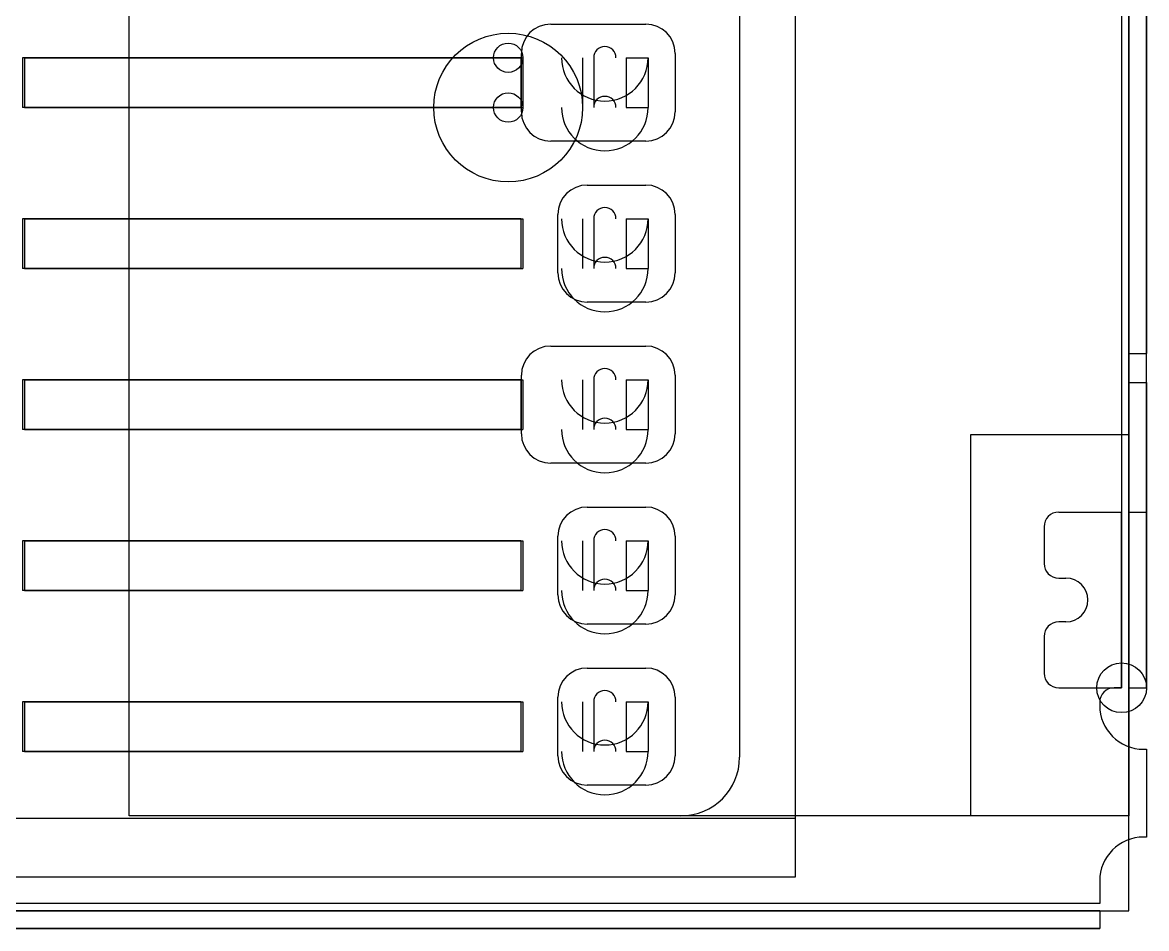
# Model space of a CAD drawing. Header units: millimetres. Extents: x -26.5 to 28.9, y -30 to 30.
# Drawn here: x -22.38 to -14.7, y 5.22 to 11.42 of the extents above; entities that cross this region are included whole.
import ezdxf

# ---------------------------------------------------------------- set-up
doc = ezdxf.new("R2010")
doc.units = ezdxf.units.MM
doc.layers.add('Feature', color=7, linetype='CONTINUOUS')

msp = doc.modelspace()

# ---------------------------------------------------------------- linework, layer by layer
at = {"layer": 'Feature'}
for p, q in [((-14.82, 5.345, -1.3), (-14.82, 17.055, -1.3)), ((-14.82, 5.345, -1.3), (-14.82, 17.055, -1.3)), ((-17.1, 15.835, -1.3), (-17.1, 5.575, -1.3)), ((-17.1, 15.835, -1.3), (-17.1, 5.575, -1.3)), ((-17.1, 15.535, -0.35), (-17.1, 5.98, -0.35)), ((-17.1, 15.535, -0.35), (-17.1, 5.98, -0.35)), ((-21.65, 5.995), (-21.65, 14.935)), ((-21.65, 5.995), (-21.65, 14.935)), ((-21.65, 5.995, -0.25), (-21.65, 14.935, -0.25)), ((-21.65, 5.995, -0.25), (-21.65, 14.935, -0.25)), ((-17.48, 14.575, -0.1), (-17.48, 6.395, -0.1)), ((-17.48, 14.575, -0.1), (-17.48, 6.395, -0.1)), ((-17.48, 14.575, -0.25), (-17.48, 6.395, -0.25)), ((-17.48, 14.575, -0.25), (-17.48, 6.395, -0.25)), ((-14.87, 14.04, -1.45), (-14.87, 6.87, -1.45)), ((-14.87, 14.04, -1.45), (-14.87, 6.87, -1.45)), ((-14.87, 14.04, -1.33), (-14.87, 6.87, -1.33)), ((-14.87, 14.04, -1.33), (-14.87, 6.87, -1.33)), ((-14.82, 6.87, -1.28), (-14.82, 14.04, -1.28)), ((-14.82, 6.87, -1.28), (-14.82, 14.04, -1.28)), ((-14.7, 6.87, -1.28), (-14.7, 14.04, -1.28)), ((-14.7, 6.87, -1.28), (-14.7, 14.04, -1.28)), ((-14.82, 12.37, -0.1), (-14.82, 8.6, -0.1)), ((-14.82, 12.37, -0.1), (-14.82, 8.6, -0.1)), ((-14.82, 11.755, -0.11), (-14.82, 9.155, -0.11)), ((-14.82, 11.755, -0.11), (-14.82, 9.155, -0.11)), ((-14.7, 11.755, -0.11), (-14.7, 9.155, -0.11)), ((-14.7, 11.755, -0.11), (-14.7, 9.155, -0.11)), ((-18.77, 11.405, -1.33), (-18.12, 11.405, -1.33)), ((-18.77, 11.405, -1.33), (-18.77, 11.405, -1.45)), ((-18.77, 11.405, -1.45), (-18.12, 11.405, -1.45)), ((-18.77, 11.405, -1.33), (-18.77, 11.405, -1.45)), ((-18.77, 11.405, -1.45), (-18.12, 11.405, -1.45)), ((-18.77, 11.405, -1.33), (-18.12, 11.405, -1.33)), ((-18.12, 11.405, -1.33), (-18.12, 11.405, -1.45)), ((-18.12, 11.405, -1.33), (-18.12, 11.405, -1.45)), ((-22.3779, 11.175, -0.38805), (-22.3779, 10.835, -0.38805)), ((-18.9732, 11.175, -0.68593), (-22.3779, 11.175, -0.38805)), ((-22.3779, 11.175, -0.38805), (-22.3779, 10.835, -0.38805)), ((-18.9732, 11.175, -0.68593), (-22.3779, 11.175, -0.38805)), ((-22.3648, 11.175, -0.23862), (-22.3648, 10.835, -0.23862)), ((-22.3648, 11.175, -0.23862), (-18.9601, 11.175, -0.5365)), ((-22.3648, 11.175, -0.23862), (-22.3648, 10.835, -0.23862)), ((-22.3648, 11.175, -0.23862), (-18.9601, 11.175, -0.5365)), ((-18.9732, 11.175, -0.68593), (-18.9732, 10.835, -0.68593)), ((-18.9732, 11.175, -0.68593), (-18.9732, 10.835, -0.68593)), ((-18.97, 11.205, -1.33), (-18.97, 11.205, -1.45)), ((-18.97, 10.805, -1.33), (-18.97, 11.205, -1.33)), ((-18.97, 10.805, -1.45), (-18.97, 11.205, -1.45)), ((-18.97, 11.205, -1.33), (-18.97, 11.205, -1.45)), ((-18.97, 10.805, -1.45), (-18.97, 11.205, -1.45)), ((-18.97, 10.805, -1.33), (-18.97, 11.205, -1.33)), ((-18.9601, 11.175, -0.5365), (-18.9601, 10.835, -0.5365)), ((-18.9601, 11.175, -0.5365), (-18.9601, 10.835, -0.5365)), ((-18.5524, 11.175, -0.82074), (-18.5524, 10.835, -0.82074)), ((-18.5524, 11.175, -0.82074), (-18.5524, 10.835, -0.82074)), ((-18.4762, 11.175, -0.69153), (-18.4762, 10.835, -0.69153)), ((-18.4762, 11.175, -0.69153), (-18.4762, 10.835, -0.69153)), ((-18.2544, 11.175, -0.59824), (-18.2544, 10.835, -0.59824)), ((-18.2544, 11.175, -0.59824), (-18.104, 11.175, -0.6114)), ((-18.2544, 11.175, -0.59824), (-18.2544, 10.835, -0.59824)), ((-18.2544, 11.175, -0.59824), (-18.104, 11.175, -0.6114)), ((-18.104, 11.175, -0.6114), (-18.104, 10.835, -0.6114)), ((-18.104, 11.175, -0.6114), (-18.104, 10.835, -0.6114)), ((-17.92, 11.205, -1.33), (-17.92, 10.805, -1.33)), ((-17.92, 11.205, -1.33), (-17.92, 11.205, -1.45)), ((-17.92, 11.205, -1.45), (-17.92, 10.805, -1.45)), ((-17.92, 11.205, -1.33), (-17.92, 11.205, -1.45)), ((-17.92, 11.205, -1.45), (-17.92, 10.805, -1.45)), ((-17.92, 11.205, -1.33), (-17.92, 10.805, -1.33)), ((-18.9732, 10.835, -0.68593), (-22.3779, 10.835, -0.38805)), ((-18.9732, 10.835, -0.68593), (-22.3779, 10.835, -0.38805)), ((-22.3648, 10.835, -0.23862), (-18.9601, 10.835, -0.5365)), ((-22.3648, 10.835, -0.23862), (-18.9601, 10.835, -0.5365)), ((-18.2544, 10.835, -0.59824), (-18.104, 10.835, -0.6114)), ((-18.2544, 10.835, -0.59824), (-18.104, 10.835, -0.6114)), ((-18.97, 10.805, -1.33), (-18.97, 10.805, -1.45)), ((-18.97, 10.805, -1.33), (-18.97, 10.805, -1.45)), ((-17.92, 10.805, -1.33), (-17.92, 10.805, -1.45)), ((-17.92, 10.805, -1.33), (-17.92, 10.805, -1.45)), ((-18.77, 10.605, -1.33), (-18.77, 10.605, -1.45)), ((-18.77, 10.605, -1.33), (-18.77, 10.605, -1.45)), ((-18.12, 10.605, -1.33), (-18.77, 10.605, -1.33)), ((-18.12, 10.605, -1.45), (-18.77, 10.605, -1.45)), ((-18.12, 10.605, -1.45), (-18.77, 10.605, -1.45)), ((-18.12, 10.605, -1.33), (-18.77, 10.605, -1.33)), ((-18.12, 10.605, -1.33), (-18.12, 10.605, -1.45)), ((-18.12, 10.605, -1.33), (-18.12, 10.605, -1.45)), ((-18.52, 10.305, -1.33), (-18.12, 10.305, -1.33)), ((-18.52, 10.305, -1.33), (-18.52, 10.305, -1.45)), ((-18.52, 10.305, -1.45), (-18.12, 10.305, -1.45)), ((-18.52, 10.305, -1.33), (-18.52, 10.305, -1.45)), ((-18.52, 10.305, -1.45), (-18.12, 10.305, -1.45)), ((-18.52, 10.305, -1.33), (-18.12, 10.305, -1.33)), ((-18.12, 10.305, -1.33), (-18.12, 10.305, -1.45)), ((-18.12, 10.305, -1.33), (-18.12, 10.305, -1.45)), ((-22.3779, 10.075, -0.38805), (-22.3779, 9.735, -0.38805)), ((-18.9732, 10.075, -0.68593), (-22.3779, 10.075, -0.38805)), ((-22.3779, 10.075, -0.38805), (-22.3779, 9.735, -0.38805)), ((-18.9732, 10.075, -0.68593), (-22.3779, 10.075, -0.38805)), ((-22.3648, 10.075, -0.23862), (-22.3648, 9.735, -0.23862)), ((-22.3648, 10.075, -0.23862), (-18.9601, 10.075, -0.5365)), ((-22.3648, 10.075, -0.23862), (-22.3648, 9.735, -0.23862)), ((-22.3648, 10.075, -0.23862), (-18.9601, 10.075, -0.5365)), ((-18.9732, 10.075, -0.68593), (-18.9732, 9.735, -0.68593)), ((-18.9732, 10.075, -0.68593), (-18.9732, 9.735, -0.68593)), ((-18.9601, 10.075, -0.5365), (-18.9601, 9.735, -0.5365)), ((-18.9601, 10.075, -0.5365), (-18.9601, 9.735, -0.5365)), ((-18.72, 10.105, -1.33), (-18.72, 10.105, -1.45)), ((-18.72, 9.705, -1.33), (-18.72, 10.105, -1.33)), ((-18.72, 9.705, -1.45), (-18.72, 10.105, -1.45)), ((-18.72, 10.105, -1.33), (-18.72, 10.105, -1.45)), ((-18.72, 9.705, -1.45), (-18.72, 10.105, -1.45)), ((-18.72, 9.705, -1.33), (-18.72, 10.105, -1.33)), ((-18.5524, 10.075, -0.82074), (-18.5524, 9.735, -0.82074)), ((-18.5524, 10.075, -0.82074), (-18.5524, 9.735, -0.82074)), ((-18.4762, 10.075, -0.69153), (-18.4762, 9.735, -0.69153)), ((-18.4762, 10.075, -0.69153), (-18.4762, 9.735, -0.69153)), ((-18.2544, 10.075, -0.59824), (-18.2544, 9.735, -0.59824)), ((-18.2544, 10.075, -0.59824), (-18.104, 10.075, -0.6114)), ((-18.2544, 10.075, -0.59824), (-18.2544, 9.735, -0.59824)), ((-18.2544, 10.075, -0.59824), (-18.104, 10.075, -0.6114)), ((-18.104, 10.075, -0.6114), (-18.104, 9.735, -0.6114)), ((-18.104, 10.075, -0.6114), (-18.104, 9.735, -0.6114)), ((-17.92, 10.105, -1.33), (-17.92, 9.705, -1.33)), ((-17.92, 10.105, -1.33), (-17.92, 10.105, -1.45)), ((-17.92, 10.105, -1.45), (-17.92, 9.705, -1.45)), ((-17.92, 10.105, -1.33), (-17.92, 10.105, -1.45)), ((-17.92, 10.105, -1.45), (-17.92, 9.705, -1.45)), ((-17.92, 10.105, -1.33), (-17.92, 9.705, -1.33)), ((-18.9732, 9.735, -0.68593), (-22.3779, 9.735, -0.38805)), ((-18.9732, 9.735, -0.68593), (-22.3779, 9.735, -0.38805)), ((-22.3648, 9.735, -0.23862), (-18.9601, 9.735, -0.5365)), ((-22.3648, 9.735, -0.23862), (-18.9601, 9.735, -0.5365)), ((-18.72, 9.705, -1.33), (-18.72, 9.705, -1.45)), ((-18.72, 9.705, -1.33), (-18.72, 9.705, -1.45)), ((-18.2544, 9.735, -0.59824), (-18.104, 9.735, -0.6114)), ((-18.2544, 9.735, -0.59824), (-18.104, 9.735, -0.6114)), ((-17.92, 9.705, -1.33), (-17.92, 9.705, -1.45)), ((-17.92, 9.705, -1.33), (-17.92, 9.705, -1.45)), ((-18.52, 9.505, -1.33), (-18.52, 9.505, -1.45)), ((-18.52, 9.505, -1.33), (-18.52, 9.505, -1.45)), ((-18.12, 9.505, -1.33), (-18.52, 9.505, -1.33)), ((-18.12, 9.505, -1.45), (-18.52, 9.505, -1.45)), ((-18.12, 9.505, -1.45), (-18.52, 9.505, -1.45)), ((-18.12, 9.505, -1.33), (-18.52, 9.505, -1.33)), ((-18.12, 9.505, -1.33), (-18.12, 9.505, -1.45)), ((-18.12, 9.505, -1.33), (-18.12, 9.505, -1.45)), ((-18.77, 9.205, -1.33), (-18.12, 9.205, -1.33)), ((-18.77, 9.205, -1.33), (-18.77, 9.205, -1.45)), ((-18.77, 9.205, -1.45), (-18.12, 9.205, -1.45)), ((-18.77, 9.205, -1.33), (-18.77, 9.205, -1.45)), ((-18.77, 9.205, -1.45), (-18.12, 9.205, -1.45)), ((-18.77, 9.205, -1.33), (-18.12, 9.205, -1.33)), ((-18.12, 9.205, -1.33), (-18.12, 9.205, -1.45)), ((-18.12, 9.205, -1.33), (-18.12, 9.205, -1.45)), ((-14.82, 9.155, -0.11), (-14.7, 9.155, -0.11)), ((-14.82, 9.155, -0.11), (-14.7, 9.155, -0.11)), ((-18.97, 9.005, -1.33), (-18.97, 9.005, -1.45)), ((-18.97, 8.605, -1.33), (-18.97, 9.005, -1.33)), ((-18.97, 8.605, -1.45), (-18.97, 9.005, -1.45)), ((-18.97, 9.005, -1.33), (-18.97, 9.005, -1.45)), ((-18.97, 8.605, -1.45), (-18.97, 9.005, -1.45)), ((-18.97, 8.605, -1.33), (-18.97, 9.005, -1.33)), ((-17.92, 9.005, -1.33), (-17.92, 8.605, -1.33)), ((-17.92, 9.005, -1.33), (-17.92, 9.005, -1.45)), ((-17.92, 9.005, -1.45), (-17.92, 8.605, -1.45)), ((-17.92, 9.005, -1.33), (-17.92, 9.005, -1.45)), ((-17.92, 9.005, -1.45), (-17.92, 8.605, -1.45)), ((-17.92, 9.005, -1.33), (-17.92, 8.605, -1.33)), ((-22.3779, 8.975, -0.38805), (-22.3779, 8.635, -0.38805)), ((-18.9732, 8.975, -0.68593), (-22.3779, 8.975, -0.38805)), ((-22.3779, 8.975, -0.38805), (-22.3779, 8.635, -0.38805)), ((-18.9732, 8.975, -0.68593), (-22.3779, 8.975, -0.38805)), ((-22.3648, 8.975, -0.23862), (-22.3648, 8.635, -0.23862)), ((-22.3648, 8.975, -0.23862), (-18.9601, 8.975, -0.5365)), ((-22.3648, 8.975, -0.23862), (-22.3648, 8.635, -0.23862)), ((-22.3648, 8.975, -0.23862), (-18.9601, 8.975, -0.5365)), ((-18.9732, 8.975, -0.68593), (-18.9732, 8.635, -0.68593)), ((-18.9732, 8.975, -0.68593), (-18.9732, 8.635, -0.68593)), ((-18.9601, 8.975, -0.5365), (-18.9601, 8.635, -0.5365)), ((-18.9601, 8.975, -0.5365), (-18.9601, 8.635, -0.5365)), ((-18.5524, 8.975, -0.82074), (-18.5524, 8.635, -0.82074)), ((-18.5524, 8.975, -0.82074), (-18.5524, 8.635, -0.82074)), ((-18.4762, 8.975, -0.69153), (-18.4762, 8.635, -0.69153)), ((-18.4762, 8.975, -0.69153), (-18.4762, 8.635, -0.69153)), ((-18.2544, 8.975, -0.59824), (-18.2544, 8.635, -0.59824)), ((-18.2544, 8.975, -0.59824), (-18.104, 8.975, -0.6114)), ((-18.2544, 8.975, -0.59824), (-18.2544, 8.635, -0.59824)), ((-18.2544, 8.975, -0.59824), (-18.104, 8.975, -0.6114)), ((-18.104, 8.975, -0.6114), (-18.104, 8.635, -0.6114)), ((-18.104, 8.975, -0.6114), (-18.104, 8.635, -0.6114)), ((-14.82, 8.955, -0.31), (-14.7, 8.955, -0.31)), ((-14.82, 8.955, -0.31), (-14.7, 8.955, -0.31)), ((-14.82, 8.955, -0.31), (-14.82, 8.955, -0.83)), ((-14.82, 8.955, -0.83), (-14.7, 8.955, -0.83)), ((-14.82, 8.955, -0.83), (-14.7, 8.955, -0.83)), ((-14.82, 8.955, -0.83), (-14.82, 8.07, -0.83)), ((-14.82, 8.955, -0.83), (-14.82, 8.07, -0.83)), ((-14.82, 8.955, -0.31), (-14.82, 8.955, -0.83)), ((-14.7, 8.955, -0.31), (-14.7, 8.955, -0.83)), ((-14.7, 8.955, -0.83), (-14.7, 8.07, -0.83)), ((-14.7, 8.955, -0.31), (-14.7, 8.955, -0.83)), ((-14.7, 8.955, -0.83), (-14.7, 8.07, -0.83)), ((-18.9732, 8.635, -0.68593), (-22.3779, 8.635, -0.38805)), ((-18.9732, 8.635, -0.68593), (-22.3779, 8.635, -0.38805)), ((-22.3648, 8.635, -0.23862), (-18.9601, 8.635, -0.5365)), ((-22.3648, 8.635, -0.23862), (-18.9601, 8.635, -0.5365)), ((-18.97, 8.605, -1.33), (-18.97, 8.605, -1.45)), ((-18.97, 8.605, -1.33), (-18.97, 8.605, -1.45)), ((-18.2544, 8.635, -0.59824), (-18.104, 8.635, -0.6114)), ((-18.2544, 8.635, -0.59824), (-18.104, 8.635, -0.6114)), ((-17.92, 8.605, -1.33), (-17.92, 8.605, -1.45)), ((-17.92, 8.605, -1.33), (-17.92, 8.605, -1.45)), ((-15.9, 5.995, -0.1), (-15.9, 8.6, -0.1)), ((-15.9, 8.6, -0.1), (-14.82, 8.6, -0.1)), ((-15.9, 8.6, -0.1), (-14.82, 8.6, -0.1)), ((-15.9, 8.6, -0.25), (-15.9, 8.6, -0.1)), ((-15.9, 8.6, -0.25), (-14.82, 8.6, -0.25)), ((-15.9, 5.995, -0.1), (-15.9, 8.6, -0.1)), ((-15.9, 5.995, -0.25), (-15.9, 8.6, -0.25)), ((-15.9, 8.6, -0.25), (-15.9, 8.6, -0.1)), ((-15.9, 8.6, -0.25), (-14.82, 8.6, -0.25)), ((-15.9, 5.995, -0.25), (-15.9, 8.6, -0.25)), ((-14.82, 8.6, -0.25), (-14.82, 5.995, -0.25)), ((-14.82, 8.6, -0.25), (-14.82, 8.6, -0.1)), ((-14.82, 8.6, -0.25), (-14.82, 8.6, -0.1)), ((-14.82, 8.6, -0.25), (-14.82, 5.995, -0.25)), ((-18.77, 8.405, -1.33), (-18.77, 8.405, -1.45)), ((-18.77, 8.405, -1.33), (-18.77, 8.405, -1.45)), ((-18.12, 8.405, -1.33), (-18.77, 8.405, -1.33)), ((-18.12, 8.405, -1.45), (-18.77, 8.405, -1.45)), ((-18.12, 8.405, -1.45), (-18.77, 8.405, -1.45)), ((-18.12, 8.405, -1.33), (-18.77, 8.405, -1.33)), ((-18.12, 8.405, -1.33), (-18.12, 8.405, -1.45)), ((-18.12, 8.405, -1.33), (-18.12, 8.405, -1.45)), ((-18.52, 8.105, -1.33), (-18.12, 8.105, -1.33)), ((-18.52, 8.105, -1.33), (-18.52, 8.105, -1.45)), ((-18.52, 8.105, -1.45), (-18.12, 8.105, -1.45)), ((-18.52, 8.105, -1.33), (-18.52, 8.105, -1.45)), ((-18.52, 8.105, -1.45), (-18.12, 8.105, -1.45)), ((-18.52, 8.105, -1.33), (-18.12, 8.105, -1.33)), ((-18.12, 8.105, -1.33), (-18.12, 8.105, -1.45)), ((-18.12, 8.105, -1.33), (-18.12, 8.105, -1.45)), ((-15.3, 8.07, -0.12), (-14.87, 8.07, -0.12)), ((-15.3, 8.07, -0.12), (-15.3, 8.07)), ((-15.3, 8.07), (-14.87, 8.07)), ((-15.3, 8.07, -0.12), (-15.3, 8.07)), ((-15.3, 8.07), (-14.87, 8.07)), ((-15.3, 8.07, -0.12), (-14.87, 8.07, -0.12)), ((-14.87, 8.07, -0.12), (-14.87, 8.07)), ((-14.87, 8.07, -0.12), (-14.87, 8.07)), ((-14.87, 6.87), (-14.87, 8.07)), ((-14.87, 6.87), (-14.87, 8.07)), ((-14.87, 6.87, -0.12), (-14.87, 8.07, -0.12)), ((-14.87, 6.87, -0.12), (-14.87, 8.07, -0.12)), ((-14.82, 8.07, -0.83), (-14.7, 8.07, -0.83)), ((-14.82, 8.07, -0.83), (-14.7, 8.07, -0.83)), ((-14.82, 8.07, -0.83), (-14.82, 8.07, -0.17)), ((-14.82, 8.07, -0.17), (-14.7, 8.07, -0.17)), ((-14.82, 8.07, -0.17), (-14.7, 8.07, -0.17)), ((-14.82, 8.07, -0.17), (-14.82, 6.87, -0.17)), ((-14.82, 8.07, -0.83), (-14.82, 8.07, -0.17)), ((-14.82, 8.07, -0.17), (-14.82, 6.87, -0.17)), ((-14.7, 8.07, -0.83), (-14.7, 8.07, -0.17)), ((-14.7, 8.07, -0.83), (-14.7, 8.07, -0.17)), ((-14.7, 8.07, -0.17), (-14.7, 6.87, -0.17)), ((-14.7, 8.07, -0.17), (-14.7, 6.87, -0.17)), ((-15.4, 7.97, -0.12), (-15.4, 7.97)), ((-15.4, 7.97, -0.12), (-15.4, 7.97)), ((-15.4, 7.97, -0.12), (-15.4, 7.72, -0.12)), ((-15.4, 7.97), (-15.4, 7.72)), ((-15.4, 7.97), (-15.4, 7.72)), ((-15.4, 7.97, -0.12), (-15.4, 7.72, -0.12)), ((-22.3779, 7.875, -0.38805), (-22.3779, 7.535, -0.38805)), ((-18.9732, 7.875, -0.68593), (-22.3779, 7.875, -0.38805)), ((-22.3779, 7.875, -0.38805), (-22.3779, 7.535, -0.38805)), ((-18.9732, 7.875, -0.68593), (-22.3779, 7.875, -0.38805)), ((-22.3648, 7.875, -0.23862), (-22.3648, 7.535, -0.23862)), ((-22.3648, 7.875, -0.23862), (-18.9601, 7.875, -0.5365)), ((-22.3648, 7.875, -0.23862), (-22.3648, 7.535, -0.23862)), ((-22.3648, 7.875, -0.23862), (-18.9601, 7.875, -0.5365)), ((-18.9732, 7.875, -0.68593), (-18.9732, 7.535, -0.68593)), ((-18.9732, 7.875, -0.68593), (-18.9732, 7.535, -0.68593)), ((-18.9601, 7.875, -0.5365), (-18.9601, 7.535, -0.5365)), ((-18.9601, 7.875, -0.5365), (-18.9601, 7.535, -0.5365)), ((-18.72, 7.905, -1.33), (-18.72, 7.905, -1.45)), ((-18.72, 7.905, -1.33), (-18.72, 7.905, -1.45)), ((-18.72, 7.505, -1.33), (-18.72, 7.905, -1.33)), ((-18.72, 7.505, -1.45), (-18.72, 7.905, -1.45)), ((-18.72, 7.505, -1.45), (-18.72, 7.905, -1.45)), ((-18.72, 7.505, -1.33), (-18.72, 7.905, -1.33)), ((-18.5524, 7.875, -0.82074), (-18.5524, 7.535, -0.82074)), ((-18.5524, 7.875, -0.82074), (-18.5524, 7.535, -0.82074)), ((-18.4762, 7.875, -0.69153), (-18.4762, 7.535, -0.69153)), ((-18.4762, 7.875, -0.69153), (-18.4762, 7.535, -0.69153)), ((-18.2544, 7.875, -0.59824), (-18.2544, 7.535, -0.59824)), ((-18.2544, 7.875, -0.59824), (-18.104, 7.875, -0.6114)), ((-18.2544, 7.875, -0.59824), (-18.2544, 7.535, -0.59824)), ((-18.2544, 7.875, -0.59824), (-18.104, 7.875, -0.6114)), ((-18.104, 7.875, -0.6114), (-18.104, 7.535, -0.6114)), ((-18.104, 7.875, -0.6114), (-18.104, 7.535, -0.6114)), ((-17.92, 7.905, -1.33), (-17.92, 7.505, -1.33)), ((-17.92, 7.905, -1.33), (-17.92, 7.905, -1.45)), ((-17.92, 7.905, -1.45), (-17.92, 7.505, -1.45)), ((-17.92, 7.905, -1.33), (-17.92, 7.905, -1.45)), ((-17.92, 7.905, -1.45), (-17.92, 7.505, -1.45)), ((-17.92, 7.905, -1.33), (-17.92, 7.505, -1.33)), ((-15.4, 7.72, -0.12), (-15.4, 7.72)), ((-15.4, 7.72, -0.12), (-15.4, 7.72)), ((-15.3, 7.62, -0.12), (-15.3, 7.62)), ((-15.3, 7.62, -0.12), (-15.3, 7.62)), ((-15.3, 7.62, -0.12), (-15.25, 7.62, -0.12)), ((-15.3, 7.62), (-15.25, 7.62)), ((-15.3, 7.62), (-15.25, 7.62)), ((-15.3, 7.62, -0.12), (-15.25, 7.62, -0.12)), ((-15.25, 7.62, -0.12), (-15.25, 7.62)), ((-15.25, 7.62, -0.12), (-15.25, 7.62)), ((-18.9732, 7.535, -0.68593), (-22.3779, 7.535, -0.38805)), ((-18.9732, 7.535, -0.68593), (-22.3779, 7.535, -0.38805)), ((-22.3648, 7.535, -0.23862), (-18.9601, 7.535, -0.5365)), ((-22.3648, 7.535, -0.23862), (-18.9601, 7.535, -0.5365)), ((-18.2544, 7.535, -0.59824), (-18.104, 7.535, -0.6114)), ((-18.2544, 7.535, -0.59824), (-18.104, 7.535, -0.6114)), ((-18.72, 7.505, -1.33), (-18.72, 7.505, -1.45)), ((-18.72, 7.505, -1.33), (-18.72, 7.505, -1.45)), ((-17.92, 7.505, -1.33), (-17.92, 7.505, -1.45)), ((-17.92, 7.505, -1.33), (-17.92, 7.505, -1.45)), ((-18.52, 7.305, -1.33), (-18.52, 7.305, -1.45)), ((-18.52, 7.305, -1.33), (-18.52, 7.305, -1.45)), ((-18.12, 7.305, -1.33), (-18.52, 7.305, -1.33)), ((-18.12, 7.305, -1.45), (-18.52, 7.305, -1.45)), ((-18.12, 7.305, -1.45), (-18.52, 7.305, -1.45)), ((-18.12, 7.305, -1.33), (-18.52, 7.305, -1.33)), ((-18.12, 7.305, -1.33), (-18.12, 7.305, -1.45)), ((-18.12, 7.305, -1.33), (-18.12, 7.305, -1.45)), ((-15.25, 7.32, -0.12), (-15.3, 7.32, -0.12)), ((-15.3, 7.32, -0.12), (-15.3, 7.32)), ((-15.25, 7.32), (-15.3, 7.32)), ((-15.3, 7.32, -0.12), (-15.3, 7.32)), ((-15.25, 7.32), (-15.3, 7.32)), ((-15.25, 7.32, -0.12), (-15.3, 7.32, -0.12)), ((-15.25, 7.32, -0.12), (-15.25, 7.32)), ((-15.25, 7.32, -0.12), (-15.25, 7.32)), ((-15.4, 7.22, -0.12), (-15.4, 7.22)), ((-15.4, 7.22, -0.12), (-15.4, 7.22)), ((-15.4, 7.22, -0.12), (-15.4, 6.97, -0.12)), ((-15.4, 7.22), (-15.4, 6.97)), ((-15.4, 7.22), (-15.4, 6.97)), ((-15.4, 7.22, -0.12), (-15.4, 6.97, -0.12)), ((-18.52, 7.005, -1.33), (-18.12, 7.005, -1.33)), ((-18.52, 7.005, -1.33), (-18.52, 7.005, -1.45)), ((-18.52, 7.005, -1.45), (-18.12, 7.005, -1.45)), ((-18.52, 7.005, -1.33), (-18.52, 7.005, -1.45)), ((-18.52, 7.005, -1.45), (-18.12, 7.005, -1.45)), ((-18.52, 7.005, -1.33), (-18.12, 7.005, -1.33)), ((-18.12, 7.005, -1.33), (-18.12, 7.005, -1.45)), ((-18.12, 7.005, -1.33), (-18.12, 7.005, -1.45)), ((-15.4, 6.97, -0.12), (-15.4, 6.97)), ((-15.4, 6.97, -0.12), (-15.4, 6.97)), ((-15.3, 6.87, -0.12), (-15.3, 6.87)), ((-15.3, 6.87, -0.12), (-15.3, 6.87)), ((-15.3, 6.87, -0.12), (-14.87, 6.87, -0.12)), ((-15.3, 6.87), (-14.87, 6.87)), ((-15.3, 6.87), (-14.87, 6.87)), ((-15.3, 6.87, -0.12), (-14.87, 6.87, -0.12)), ((-14.87, 6.87, -1.33), (-14.92, 6.87, -1.33)), ((-14.92, 6.87, -1.33), (-14.92, 6.87, -1.45)), ((-14.87, 6.87, -1.45), (-14.92, 6.87, -1.45)), ((-14.92, 6.87, -1.33), (-14.92, 6.87, -1.45)), ((-14.87, 6.87, -1.45), (-14.92, 6.87, -1.45)), ((-14.87, 6.87, -1.33), (-14.92, 6.87, -1.33)), ((-14.87, 6.87, -0.12), (-14.87, 6.87)), ((-14.87, 6.87, -0.12), (-14.87, 6.87)), ((-14.87, 6.87, -1.33), (-14.87, 6.87, -1.45)), ((-14.87, 6.87, -1.33), (-14.87, 6.87, -1.45)), ((-14.82, 6.87, -0.17), (-14.7, 6.87, -0.17)), ((-14.82, 6.87, -0.17), (-14.7, 6.87, -0.17)), ((-14.82, 6.87, -1.28), (-14.82, 6.87, -0.17)), ((-14.82, 6.87, -1.28), (-14.7, 6.87, -1.28)), ((-14.82, 6.87, -1.28), (-14.7, 6.87, -1.28)), ((-14.82, 6.87, -1.28), (-14.82, 6.87, -0.17)), ((-14.7, 6.87, -1.28), (-14.7, 6.87, -0.17)), ((-14.7, 6.87, -1.28), (-14.7, 6.87, -0.17)), ((-22.3779, 6.775, -0.38805), (-22.3779, 6.435, -0.38805)), ((-18.9732, 6.775, -0.68593), (-22.3779, 6.775, -0.38805)), ((-22.3779, 6.775, -0.38805), (-22.3779, 6.435, -0.38805)), ((-18.9732, 6.775, -0.68593), (-22.3779, 6.775, -0.38805)), ((-22.3648, 6.775, -0.23862), (-22.3648, 6.435, -0.23862)), ((-22.3648, 6.775, -0.23862), (-18.9601, 6.775, -0.5365)), ((-22.3648, 6.775, -0.23862), (-22.3648, 6.435, -0.23862)), ((-22.3648, 6.775, -0.23862), (-18.9601, 6.775, -0.5365)), ((-18.9732, 6.775, -0.68593), (-18.9732, 6.435, -0.68593)), ((-18.9732, 6.775, -0.68593), (-18.9732, 6.435, -0.68593)), ((-18.9601, 6.775, -0.5365), (-18.9601, 6.435, -0.5365)), ((-18.9601, 6.775, -0.5365), (-18.9601, 6.435, -0.5365)), ((-18.72, 6.805, -1.33), (-18.72, 6.805, -1.45)), ((-18.72, 6.805, -1.33), (-18.72, 6.805, -1.45)), ((-18.72, 6.405, -1.33), (-18.72, 6.805, -1.33)), ((-18.72, 6.405, -1.45), (-18.72, 6.805, -1.45)), ((-18.72, 6.405, -1.45), (-18.72, 6.805, -1.45)), ((-18.72, 6.405, -1.33), (-18.72, 6.805, -1.33)), ((-18.5524, 6.775, -0.82074), (-18.5524, 6.435, -0.82074)), ((-18.5524, 6.775, -0.82074), (-18.5524, 6.435, -0.82074)), ((-18.4762, 6.775, -0.69153), (-18.4762, 6.435, -0.69153)), ((-18.4762, 6.775, -0.69153), (-18.4762, 6.435, -0.69153)), ((-18.2544, 6.775, -0.59824), (-18.2544, 6.435, -0.59824)), ((-18.2544, 6.775, -0.59824), (-18.104, 6.775, -0.6114)), ((-18.2544, 6.775, -0.59824), (-18.2544, 6.435, -0.59824)), ((-18.2544, 6.775, -0.59824), (-18.104, 6.775, -0.6114)), ((-18.104, 6.775, -0.6114), (-18.104, 6.435, -0.6114)), ((-18.104, 6.775, -0.6114), (-18.104, 6.435, -0.6114)), ((-17.92, 6.805, -1.33), (-17.92, 6.405, -1.33)), ((-17.92, 6.805, -1.33), (-17.92, 6.805, -1.45)), ((-17.92, 6.805, -1.45), (-17.92, 6.405, -1.45)), ((-17.92, 6.805, -1.33), (-17.92, 6.805, -1.45)), ((-17.92, 6.805, -1.45), (-17.92, 6.405, -1.45)), ((-17.92, 6.805, -1.33), (-17.92, 6.405, -1.33)), ((-15.02, 6.77, -1.33), (-15.02, 6.77, -1.45)), ((-15.02, 6.77, -1.33), (-15.02, 6.77, -1.45)), ((-15.02, 6.77, -1.33), (-15.02, 6.75, -1.33)), ((-15.02, 6.77, -1.45), (-15.02, 6.75, -1.45)), ((-15.02, 6.77, -1.45), (-15.02, 6.75, -1.45)), ((-15.02, 6.77, -1.33), (-15.02, 6.75, -1.33)), ((-15.02, 6.75, -1.33), (-15.02, 6.75, -1.45)), ((-15.02, 6.75, -1.33), (-15.02, 6.75, -1.45)), ((-14.72, 6.45, -1.33), (-14.72, 6.45, -1.45)), ((-14.72, 6.45, -1.33), (-14.72, 6.45, -1.45)), ((-14.72, 6.45, -1.33), (-14.7, 6.45, -1.33)), ((-14.72, 6.45, -1.45), (-14.7, 6.45, -1.45)), ((-14.72, 6.45, -1.45), (-14.7, 6.45, -1.45)), ((-14.72, 6.45, -1.33), (-14.7, 6.45, -1.33)), ((-14.7, 6.45, -1.33), (-14.7, 6.45, -1.45)), ((-14.7, 6.45, -1.33), (-14.7, 6.45, -1.45)), ((-14.7, 6.45, -1.33), (-14.7, 5.85, -1.33)), ((-14.7, 6.45, -1.45), (-14.7, 5.85, -1.45)), ((-14.7, 6.45, -1.45), (-14.7, 5.85, -1.45)), ((-14.7, 6.45, -1.33), (-14.7, 5.85, -1.33)), ((-18.9732, 6.435, -0.68593), (-22.3779, 6.435, -0.38805)), ((-18.9732, 6.435, -0.68593), (-22.3779, 6.435, -0.38805)), ((-22.3648, 6.435, -0.23862), (-18.9601, 6.435, -0.5365)), ((-22.3648, 6.435, -0.23862), (-18.9601, 6.435, -0.5365)), ((-18.72, 6.405, -1.33), (-18.72, 6.405, -1.45)), ((-18.72, 6.405, -1.33), (-18.72, 6.405, -1.45)), ((-18.2544, 6.435, -0.59824), (-18.104, 6.435, -0.6114)), ((-18.2544, 6.435, -0.59824), (-18.104, 6.435, -0.6114)), ((-17.92, 6.405, -1.33), (-17.92, 6.405, -1.45)), ((-17.92, 6.405, -1.33), (-17.92, 6.405, -1.45)), ((-17.48, 6.395, -0.25), (-17.48, 6.395, -0.1)), ((-17.48, 6.395, -0.25), (-17.48, 6.395, -0.1)), ((-18.52, 6.205, -1.33), (-18.52, 6.205, -1.45)), ((-18.52, 6.205, -1.33), (-18.52, 6.205, -1.45)), ((-18.12, 6.205, -1.33), (-18.52, 6.205, -1.33)), ((-18.12, 6.205, -1.45), (-18.52, 6.205, -1.45)), ((-18.12, 6.205, -1.45), (-18.52, 6.205, -1.45)), ((-18.12, 6.205, -1.33), (-18.52, 6.205, -1.33)), ((-18.12, 6.205, -1.33), (-18.12, 6.205, -1.45)), ((-18.12, 6.205, -1.33), (-18.12, 6.205, -1.45)), ((-14.82, 5.995), (-21.65, 5.995)), ((-21.65, 5.995, -0.25), (-21.65, 5.995)), ((-14.82, 5.995), (-21.65, 5.995)), ((-17.88, 5.995, -0.25), (-21.65, 5.995, -0.25)), ((-21.65, 5.995, -0.25), (-21.65, 5.995)), ((-17.88, 5.995, -0.25), (-21.65, 5.995, -0.25)), ((-15.9, 5.995, -0.1), (-17.88, 5.995, -0.1)), ((-17.88, 5.995, -0.25), (-17.88, 5.995, -0.1)), ((-15.9, 5.995, -0.1), (-17.88, 5.995, -0.1)), ((-17.88, 5.995, -0.25), (-17.88, 5.995, -0.1)), ((-14.82, 5.995, -0.25), (-15.9, 5.995, -0.25)), ((-15.9, 5.995, -0.25), (-15.9, 5.995, -0.1)), ((-15.9, 5.995, -0.25), (-15.9, 5.995, -0.1)), ((-14.82, 5.995, -0.25), (-15.9, 5.995, -0.25)), ((-14.82, 5.995, -0.25), (-14.82, 5.995)), ((-14.82, 5.345), (-14.82, 5.995)), ((-14.82, 5.345), (-14.82, 5.995)), ((-14.82, 5.995, -0.25), (-14.82, 5.995)), ((-24.4, 5.98, -0.35), (-17.1, 5.98, -0.35)), ((-24.4, 5.98, -0.35), (-17.1, 5.98, -0.35)), ((-24.4, 5.98, -0.5), (-17.1, 5.98, -0.5)), ((-24.4, 5.98, -0.5), (-17.1, 5.98, -0.5)), ((-17.1, 5.98, -0.5), (-17.1, 5.575, -0.5)), ((-17.1, 5.98, -0.5), (-17.1, 5.98, -0.35)), ((-17.1, 5.98, -0.5), (-17.1, 5.98, -0.35)), ((-17.1, 5.98, -0.5), (-17.1, 5.575, -0.5)), ((-14.7, 5.85, -1.33), (-14.72, 5.85, -1.33)), ((-14.72, 5.85, -1.33), (-14.72, 5.85, -1.45)), ((-14.7, 5.85, -1.45), (-14.72, 5.85, -1.45)), ((-14.72, 5.85, -1.33), (-14.72, 5.85, -1.45)), ((-14.7, 5.85, -1.45), (-14.72, 5.85, -1.45)), ((-14.7, 5.85, -1.33), (-14.72, 5.85, -1.33)), ((-14.7, 5.85, -1.33), (-14.7, 5.85, -1.45)), ((-14.7, 5.85, -1.33), (-14.7, 5.85, -1.45)), ((-17.1, 5.575, -1.3), (-24.4, 5.575, -1.3)), ((-17.1, 5.575, -0.5), (-24.4, 5.575, -0.5)), ((-17.1, 5.575, -1.3), (-24.4, 5.575, -1.3)), ((-17.1, 5.575, -0.5), (-24.4, 5.575, -0.5)), ((-17.1, 5.575, -0.5), (-17.1, 5.575, -1.3)), ((-17.1, 5.575, -0.5), (-17.1, 5.575, -1.3)), ((-15.02, 5.55, -1.33), (-15.02, 5.55, -1.45)), ((-15.02, 5.55, -1.33), (-15.02, 5.55, -1.45)), ((-15.02, 5.55, -1.33), (-15.02, 5.395, -1.33)), ((-15.02, 5.55, -1.45), (-15.02, 5.395, -1.45)), ((-15.02, 5.55, -1.45), (-15.02, 5.395, -1.45)), ((-15.02, 5.55, -1.33), (-15.02, 5.395, -1.33)), ((-15.02, 5.395, -1.45), (-26.1, 5.395, -1.45)), ((-15.02, 5.395, -1.45), (-26.1, 5.395, -1.45)), ((-15.02, 5.395, -1.33), (-26.1, 5.395, -1.33)), ((-15.02, 5.395, -1.33), (-26.1, 5.395, -1.33)), ((-15.02, 5.395, -1.33), (-15.02, 5.395, -1.45)), ((-15.02, 5.395, -1.33), (-15.02, 5.395, -1.45)), ((-26.1, 5.345, -1.28), (-15.02, 5.345, -1.28)), ((-26.1, 5.345, -1.28), (-15.02, 5.345, -1.28)), ((-15.02, 5.345, -0.11), (-24.6, 5.345, -0.11)), ((-15.02, 5.345, -0.11), (-24.6, 5.345, -0.11)), ((-24.4, 5.345), (-14.82, 5.345)), ((-24.4, 5.345, -1.3), (-14.82, 5.345, -1.3)), ((-24.4, 5.345, -1.3), (-14.82, 5.345, -1.3)), ((-24.4, 5.345), (-14.82, 5.345)), ((-15.02, 5.345, -1.28), (-15.02, 5.225, -1.28)), ((-15.02, 5.345, -1.28), (-15.02, 5.225, -1.28)), ((-15.02, 5.345, -1.28), (-15.02, 5.345, -0.11)), ((-15.02, 5.345, -0.11), (-15.02, 5.225, -0.11)), ((-15.02, 5.345, -0.11), (-15.02, 5.225, -0.11)), ((-15.02, 5.345, -1.28), (-15.02, 5.345, -0.11)), ((-14.82, 5.345, -1.3), (-14.82, 5.345)), ((-14.82, 5.345, -1.3), (-14.82, 5.345)), ((-26.1, 5.225, -1.28), (-15.02, 5.225, -1.28)), ((-26.1, 5.225, -1.28), (-15.02, 5.225, -1.28)), ((-15.02, 5.225, -0.11), (-24.6, 5.225, -0.11)), ((-15.02, 5.225, -0.11), (-24.6, 5.225, -0.11)), ((-15.02, 5.225, -1.28), (-15.02, 5.225, -0.11)), ((-15.02, 5.225, -1.28), (-15.02, 5.225, -0.11))]:
    msp.add_line(p, q, dxfattribs=at)
for centre, radius, start, end in [((-19.0603, 11.175, -1.68212), 0.50795, -2.00369e-13, 0), ((-19.0603, 11.175, -1.68212), 0.50795, -2.00369e-13, 0), ((-18.77, 11.205, -1.45), 0.2, 90, 180), ((-18.77, 11.205, -1.33), 0.2, 90, 180), ((-18.77, 11.205, -1.45), 0.2, 90, 180), ((-18.77, 11.205, -1.33), 0.2, 90, 180), ((-18.12, 11.205, -1.45), 0.2, 0, 90), ((-18.12, 11.205, -1.33), 0.2, 0, 90), ((-18.12, 11.205, -1.45), 0.2, 0, 90), ((-18.12, 11.205, -1.33), 0.2, 0, 90), ((-19.0603, 10.835, -1.68212), 0.50795, -1.16777e-12, -2.00369e-13), ((-19.0603, 10.835, -1.68212), 0.50795, -1.16777e-12, -2.00369e-13), ((-19.0603, 11.175, -1.68212), 0.10023, 0, -1.74234e-13), ((-19.0603, 11.175, -1.68212), 0.10023, 0, -1.74234e-13), ((-18.4, 11.175, -0.56232), 0.07619, 0, 180), ((-18.4, 11.175, -0.56232), 0.07619, 0, 180), ((-18.4, 11.175, -0.56232), 0.29596, 180, 0), ((-18.4, 11.175, -0.56232), 0.29596, 180, 0), ((-19.0603, 10.835, -1.68212), 0.10023, -1.74234e-13, -1.01545e-12), ((-19.0603, 10.835, -1.68212), 0.10023, -1.74234e-13, -1.01545e-12), ((-18.4, 10.835, -0.56232), 0.07619, 0, 180), ((-18.4, 10.835, -0.56232), 0.07619, 0, 180), ((-18.4, 10.835, -0.56232), 0.29596, 180, 0), ((-18.4, 10.835, -0.56232), 0.29596, 180, 0), ((-18.77, 10.805, -1.45), 0.2, -180, -90), ((-18.77, 10.805, -1.33), 0.2, -180, -90), ((-18.77, 10.805, -1.45), 0.2, -180, -90), ((-18.77, 10.805, -1.33), 0.2, -180, -90), ((-18.12, 10.805, -1.45), 0.2, -90, 0), ((-18.12, 10.805, -1.33), 0.2, -90, 0), ((-18.12, 10.805, -1.45), 0.2, -90, 0), ((-18.12, 10.805, -1.33), 0.2, -90, 0), ((-19.0603, 10.075, -1.68212), 0.50795, 0, 0), ((-19.0603, 10.075, -1.68212), 0.50795, 0, 0), ((-18.52, 10.105, -1.45), 0.2, 90, 180), ((-18.52, 10.105, -1.33), 0.2, 90, 180), ((-18.52, 10.105, -1.45), 0.2, 90, 180), ((-18.52, 10.105, -1.33), 0.2, 90, 180), ((-18.12, 10.105, -1.45), 0.2, 0, 90), ((-18.12, 10.105, -1.33), 0.2, 0, 90), ((-18.12, 10.105, -1.45), 0.2, 0, 90), ((-18.12, 10.105, -1.33), 0.2, 0, 90), ((-19.0603, 9.735, -1.68212), 0.50795, 0, 0), ((-19.0603, 9.735, -1.68212), 0.50795, 0, 0), ((-19.0603, 10.075, -1.68212), 0.10023, -1.74234e-13, 0), ((-19.0603, 10.075, -1.68212), 0.10023, -1.74234e-13, 0), ((-18.4, 10.075, -0.56232), 0.07619, 0, 180), ((-18.4, 10.075, -0.56232), 0.07619, 0, 180), ((-18.4, 10.075, -0.56232), 0.29596, 180, 0), ((-18.4, 10.075, -0.56232), 0.29596, 180, 0), ((-19.0603, 9.735, -1.68212), 0.10023, -1.74234e-13, 0), ((-19.0603, 9.735, -1.68212), 0.10023, -1.74234e-13, 0), ((-18.4, 9.735, -0.56232), 0.07619, 0, 180), ((-18.4, 9.735, -0.56232), 0.07619, 0, 180), ((-18.52, 9.705, -1.45), 0.2, 180, -90), ((-18.52, 9.705, -1.33), 0.2, 180, -90), ((-18.52, 9.705, -1.45), 0.2, 180, -90), ((-18.52, 9.705, -1.33), 0.2, 180, -90), ((-18.4, 9.735, -0.56232), 0.29596, 180, 0), ((-18.4, 9.735, -0.56232), 0.29596, 180, 0), ((-18.12, 9.705, -1.45), 0.2, -90, 0), ((-18.12, 9.705, -1.33), 0.2, -90, 0), ((-18.12, 9.705, -1.45), 0.2, -90, 0), ((-18.12, 9.705, -1.33), 0.2, -90, 0), ((-19.0603, 8.975, -1.68212), 0.50795, 0, 0), ((-19.0603, 8.975, -1.68212), 0.50795, 0, 0), ((-19.0603, 8.635, -1.68212), 0.50795, 0, 0), ((-19.0603, 8.635, -1.68212), 0.50795, 0, 0), ((-18.77, 9.005, -1.45), 0.2, 90, 180), ((-18.77, 9.005, -1.33), 0.2, 90, 180), ((-18.77, 9.005, -1.45), 0.2, 90, 180), ((-18.77, 9.005, -1.33), 0.2, 90, 180), ((-18.12, 9.005, -1.45), 0.2, 0, 90), ((-18.12, 9.005, -1.33), 0.2, 0, 90), ((-18.12, 9.005, -1.45), 0.2, 0, 90), ((-18.12, 9.005, -1.33), 0.2, 0, 90), ((-14.82, 9.155, -0.31), 0, -90, 0), ((-14.82, 9.155, -0.31), 0, -90, 0), ((-14.7, 9.155, -0.31), 0, -90, 0), ((-14.7, 9.155, -0.31), 0, -90, 0), ((-19.0603, 8.975, -1.68212), 0.10023, 0, 0), ((-19.0603, 8.975, -1.68212), 0.10023, 0, 0), ((-18.4, 8.975, -0.56232), 0.07619, 0, 180), ((-18.4, 8.975, -0.56232), 0.07619, 0, 180), ((-18.4, 8.975, -0.56232), 0.29596, 180, 0), ((-18.4, 8.975, -0.56232), 0.29596, 180, 0), ((-19.0603, 8.635, -1.68212), 0.10023, 0, 0), ((-19.0603, 8.635, -1.68212), 0.10023, 0, 0), ((-18.4, 8.635, -0.56232), 0.07619, 0, 180), ((-18.4, 8.635, -0.56232), 0.07619, 0, 180), ((-18.77, 8.605, -1.45), 0.2, 180, -90), ((-18.77, 8.605, -1.33), 0.2, 180, -90), ((-18.77, 8.605, -1.45), 0.2, 180, -90), ((-18.77, 8.605, -1.33), 0.2, 180, -90), ((-18.4, 8.635, -0.56232), 0.29596, 180, 0), ((-18.4, 8.635, -0.56232), 0.29596, 180, 0), ((-18.12, 8.605, -1.45), 0.2, -90, 0), ((-18.12, 8.605, -1.33), 0.2, -90, 0), ((-18.12, 8.605, -1.45), 0.2, -90, 0), ((-18.12, 8.605, -1.33), 0.2, -90, 0), ((-19.0603, 7.875, -1.68212), 0.50795, 0, 0), ((-19.0603, 7.875, -1.68212), 0.50795, 0, 0), ((-14.87, 8.07, -0.17), 0.17, 0, 0), ((-14.87, 8.07, -0.17), 0.17, 0, 0), ((-18.52, 7.905, -1.45), 0.2, 90, -180), ((-18.52, 7.905, -1.33), 0.2, 90, -180), ((-18.52, 7.905, -1.45), 0.2, 90, -180), ((-18.52, 7.905, -1.33), 0.2, 90, -180), ((-18.12, 7.905, -1.45), 0.2, 0, 90), ((-18.12, 7.905, -1.33), 0.2, 0, 90), ((-18.12, 7.905, -1.45), 0.2, 0, 90), ((-18.12, 7.905, -1.33), 0.2, 0, 90), ((-15.3, 7.97, -0.12), 0.1, 90, 180), ((-15.3, 7.97), 0.1, 90, 180), ((-15.3, 7.97), 0.1, 90, 180), ((-15.3, 7.97, -0.12), 0.1, 90, 180), ((-14.87, 8.07, -0.17), 0.05, 0, 0), ((-14.87, 8.07, -0.17), 0.05, 0, 0), ((-19.0603, 7.535, -1.68212), 0.50795, 0, 0), ((-19.0603, 7.535, -1.68212), 0.50795, 0, 0), ((-19.0603, 7.875, -1.68212), 0.10023, 0, 0), ((-19.0603, 7.875, -1.68212), 0.10023, 0, 0), ((-18.4, 7.875, -0.56232), 0.07619, 0, 180), ((-18.4, 7.875, -0.56232), 0.07619, 0, 180), ((-18.4, 7.875, -0.56232), 0.29596, 180, 0), ((-18.4, 7.875, -0.56232), 0.29596, 180, 0), ((-15.3, 7.72, -0.12), 0.1, 180, -90), ((-15.3, 7.72), 0.1, 180, -90), ((-15.3, 7.72), 0.1, 180, -90), ((-15.3, 7.72, -0.12), 0.1, 180, -90), ((-19.0603, 7.535, -1.68212), 0.10023, 0, 0), ((-19.0603, 7.535, -1.68212), 0.10023, 0, 0), ((-18.4, 7.535, -0.56232), 0.07619, 0, 180), ((-18.4, 7.535, -0.56232), 0.07619, 0, 180), ((-15.25, 7.47), 0.15, -90, 90), ((-15.25, 7.47, -0.12), 0.15, -90, 90), ((-15.25, 7.47), 0.15, -90, 90), ((-15.25, 7.47, -0.12), 0.15, -90, 90), ((-18.4, 7.535, -0.56232), 0.29596, 180, 0), ((-18.4, 7.535, -0.56232), 0.29596, 180, 0), ((-18.52, 7.505, -1.45), 0.2, 180, -90), ((-18.52, 7.505, -1.33), 0.2, 180, -90), ((-18.52, 7.505, -1.45), 0.2, 180, -90), ((-18.52, 7.505, -1.33), 0.2, 180, -90), ((-18.12, 7.505, -1.45), 0.2, -90, 0), ((-18.12, 7.505, -1.33), 0.2, -90, 0), ((-18.12, 7.505, -1.45), 0.2, -90, 0), ((-18.12, 7.505, -1.33), 0.2, -90, 0), ((-15.3, 7.22, -0.12), 0.1, 90, 180), ((-15.3, 7.22), 0.1, 90, 180), ((-15.3, 7.22), 0.1, 90, 180), ((-15.3, 7.22, -0.12), 0.1, 90, 180), ((-19.0603, 6.775, -1.68212), 0.50795, 0, 0), ((-19.0603, 6.775, -1.68212), 0.50795, 0, 0), ((-18.52, 6.805, -1.45), 0.2, 90, 180), ((-18.52, 6.805, -1.33), 0.2, 90, 180), ((-18.52, 6.805, -1.45), 0.2, 90, 180), ((-18.52, 6.805, -1.33), 0.2, 90, 180), ((-18.12, 6.805, -1.45), 0.2, 0, 90), ((-18.12, 6.805, -1.33), 0.2, 0, 90), ((-18.12, 6.805, -1.45), 0.2, 0, 90), ((-18.12, 6.805, -1.33), 0.2, 0, 90), ((-14.87, 6.87, -1.28), 0.17, 0, -2.99346e-13), ((-14.87, 6.87, -1.28), 0.17, 0, -2.99346e-13), ((-19.0603, 6.435, -1.68212), 0.50795, 0, 0), ((-19.0603, 6.435, -1.68212), 0.50795, 0, 0), ((-15.3, 6.97, -0.12), 0.1, 180, -90), ((-15.3, 6.97), 0.1, 180, -90), ((-15.3, 6.97), 0.1, 180, -90), ((-15.3, 6.97, -0.12), 0.1, 180, -90), ((-14.87, 6.87, -1.28), 0.05, 0, 0), ((-14.87, 6.87, -1.28), 0.05, 0, 0), ((-19.0603, 6.775, -1.68212), 0.10023, 0, 0), ((-19.0603, 6.775, -1.68212), 0.10023, 0, 0), ((-18.4, 6.775, -0.56232), 0.07619, 0, 180), ((-18.4, 6.775, -0.56232), 0.07619, 0, 180), ((-14.92, 6.77, -1.45), 0.1, 90, 180), ((-14.92, 6.77, -1.33), 0.1, 90, 180), ((-14.92, 6.77, -1.45), 0.1, 90, 180), ((-14.92, 6.77, -1.33), 0.1, 90, 180), ((-14.87, 6.87, -0.17), 0, 0, 0), ((-14.87, 6.87, -0.17), 0, 0, 0), ((-14.87, 6.87, -0.17), 0, 0, 0), ((-14.87, 6.87, -0.17), 0, 0, 0), ((-18.4, 6.775, -0.56232), 0.29596, 180, 0), ((-18.4, 6.775, -0.56232), 0.29596, 180, 0), ((-14.72, 6.75, -1.45), 0.3, 180, -90), ((-14.72, 6.75, -1.33), 0.3, 180, -90), ((-14.72, 6.75, -1.45), 0.3, 180, -90), ((-14.72, 6.75, -1.33), 0.3, 180, -90), ((-19.0603, 6.435, -1.68212), 0.10023, 0, 0), ((-19.0603, 6.435, -1.68212), 0.10023, 0, 0), ((-18.4, 6.435, -0.56232), 0.07619, 0, 180), ((-18.4, 6.435, -0.56232), 0.07619, 0, 180), ((-18.52, 6.405, -1.45), 0.2, 180, -90), ((-18.52, 6.405, -1.33), 0.2, 180, -90), ((-18.52, 6.405, -1.45), 0.2, 180, -90), ((-18.52, 6.405, -1.33), 0.2, 180, -90), ((-18.4, 6.435, -0.56232), 0.29596, 180, 0), ((-18.4, 6.435, -0.56232), 0.29596, 180, 0), ((-18.12, 6.405, -1.45), 0.2, -90, 0), ((-18.12, 6.405, -1.33), 0.2, -90, 0), ((-18.12, 6.405, -1.45), 0.2, -90, 0), ((-18.12, 6.405, -1.33), 0.2, -90, 0), ((-17.88, 6.395, -0.1), 0.4, -90, 0), ((-17.88, 6.395, -0.25), 0.4, -90, 0), ((-17.88, 6.395, -0.1), 0.4, -90, 0), ((-17.88, 6.395, -0.25), 0.4, -90, 0), ((-14.72, 5.55, -1.45), 0.3, 90, 180), ((-14.72, 5.55, -1.33), 0.3, 90, 180), ((-14.72, 5.55, -1.45), 0.3, 90, 180), ((-14.72, 5.55, -1.33), 0.3, 90, 180), ((-15.02, 5.395, -1.28), 0, -90, 0), ((-15.02, 5.395, -1.28), 0, -90, 0), ((-15.02, 5.395, -1.28), 0, -90, 0), ((-15.02, 5.395, -1.28), 0, -90, 0)]:
    msp.add_arc(centre, radius, start, end, dxfattribs=at)

doc.saveas('drawing.dxf')
